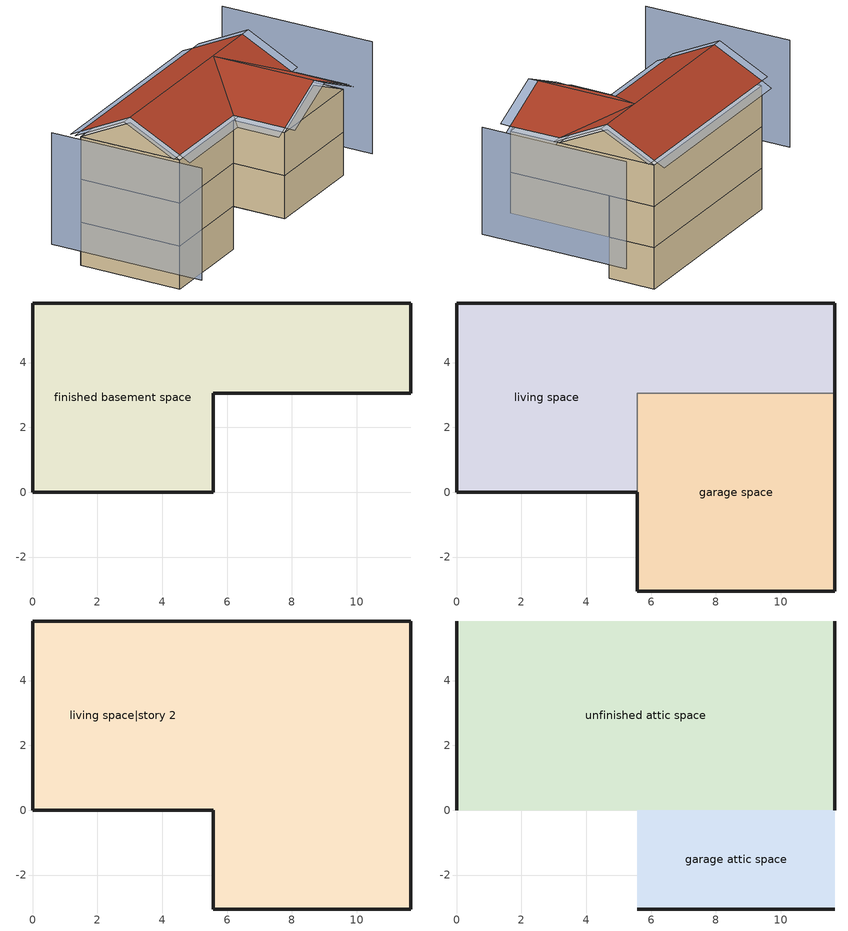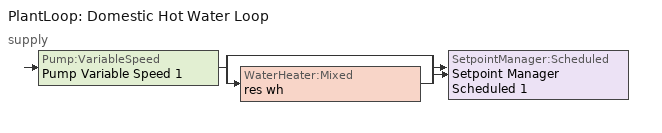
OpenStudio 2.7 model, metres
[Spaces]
finished basement space
 floor foundation: 0,0 0,5.84 11.67,5.84 11.67,3.05 5.58,3.05 5.58,0 z-2.44
 wall foundation: 0,5.84 0,0 5.58,0 5.58,3.05 11.67,3.05 11.67,5.84 0,5.84 z-2.44:0
garage space
 floor foundation: 5.58,-3.05 5.58,3.05 11.67,3.05 11.67,-3.05 z0
 wall outside: 5.58,0 5.58,-3.05 11.67,-3.05 11.67,3.05 z0:2.44
 wall to living space: 11.67,3.05 5.58,3.05 5.58,0 z0:2.44
living space
 floor to finished basement space: 0,0 0,5.84 11.67,5.84 11.67,3.05 5.58,3.05 5.58,0 z0
 wall outside: 11.67,3.05 11.67,5.84 0,5.84 0,0 5.58,0 z0:2.44
living space|story 2
 floor to garage space: 11.67,3.05 11.67,-3.05 5.58,-3.05 5.58,3.05 z2.44
 floor to living space: 11.67,5.84 11.67,3.05 5.58,3.05 5.58,0 0,0 0,5.84 z2.44
 wall outside: 0,5.84 0,0 5.58,0 5.58,-3.05 11.67,-3.05 11.67,5.84 0,5.84 z2.44:4.88
unfinished attic space
 floor to living space|story 2: 11.67,5.84 11.67,0 0,0 0,5.84 z4.88
 wall outside: 0,2.92,6.34 0,5.84,4.88 0,0,4.88; 11.67,2.92,6.34 11.67,0,4.88 11.67,5.84,4.88
 roof outside: 0,2.92,6.64 11.67,2.92,6.64 11.67,5.84,5.18 0,5.84,5.18; 0,2.92,6.64 0,0,5.18 5.58,0,5.18 8.62,2.9,6.63 11.67,0,5.18 11.67,2.92,6.64
garage attic space
 floor to living space|story 2: 5.58,-3.05 5.58,0 11.67,0 11.67,-3.05 z4.88
 wall outside: 5.58,-3.05,4.88 11.67,-3.05,4.88 8.62,-3.05,6.33
 roof outside: 5.58,0,5.17 5.58,-3.05,5.17 8.62,-3.05,6.62 8.62,2.9,6.62; 11.67,0,5.17 8.62,2.9,6.62 8.62,-3.05,6.62 11.67,-3.05,5.17
shading: -3.05,5.84 -3.05,-3.05 / 14.72,-3.05 14.72,5.84 z0:6.34; -0.61,5.84,5.18 -0.61,2.92,6.64 0,2.92,6.64 0,5.84,5.18; 12.28,2.92,6.64 12.28,5.84,5.18 11.67,5.84,5.18 11.67,2.92,6.64; 11.67,6.45,4.88 0,6.45,4.88 0,5.84,5.18 11.67,5.84,5.18; 4.97,0,4.88 4.97,-3.05,4.88 5.58,-3.05,5.17 5.58,0,5.17; 5.58,-3.66,5.17 8.62,-3.66,6.62 8.62,-3.05,6.62 5.58,-3.05,5.17; 12.28,-3.05,4.88 12.28,0,4.88 11.67,0,5.17 11.67,-3.05,5.17; 8.62,-3.66,6.62 11.67,-3.66,5.17 11.67,-3.05,5.17 8.62,-3.05,6.62; -0.61,2.92,6.64 -0.61,0,5.18 0,0,5.18 0,2.92,6.64; 0,-0.61,4.88 5.58,-0.61,4.88 5.58,0,5.18 0,0,5.18; 12.28,0,5.18 12.28,2.92,6.64 11.67,2.92,6.64 11.67,0,5.18
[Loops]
PlantLoop 'Domestic Hot Water Loop'
 supply: Pump:VariableSpeed 'Pump Variable Speed 1' > split
  | bypass
  | WaterHeater:Mixed 'res wh'
  join > SetpointManager:Scheduled 'Setpoint Manager Scheduled 1'
[Building]
Building 1: North Axis {deg}=90; Standards Number of Stories=3; Standards Number of Above Ground Stories=2; Standards Building Type=singlefamilydetached; Standards Number of Living Units=1
[Site]
Denver Intl Ap_CO_USA: Latitude {deg}=39.83; Longitude {deg}=-104.65; Time Zone {hr}=-7; Elevation {m}=1650
[ClimateZones]
Climate Zone Institution Name 2=Building America; Climate Zone Document Year 2=0; Climate Zone Value 2=Cold
[Site:WaterMainsTemperature]
Calculation Method=Correlation; Annual Average Outdoor Air Temperature {C}=10.8753; Maximum Difference In Monthly Average Outdoor Air Temperatures {deltaC}=23.1524
[Site:GroundTemperature:Deep]
10.8753, 10.8753, 10.8753, 10.8753, 10.8753, 10.8753, 10.8753, 10.8753, 10.8753, 10.8753, 10.8753, 10.8753
[Material]
EMPD dummy: Roughness=Rough; Thickness {m}=0.001; Conductivity {W/m-K}=0.1; Density {kg/m3}=100; Specific Heat {J/kg-K}=100; Thermal Absorptance=0.9; Solar Absorptance=0.5; Visible Absorptance=0.1
[MaterialProperty:MoisturePenetrationDepth:Settings]
Material=EMPD dummy; Water Vapor Diffusion Resistance Factor=500; Moisture Equation Coefficient a=0.0069; Moisture Equation Coefficient b=0.9066; Moisture Equation Coefficient c=0.0404; Moisture Equation Coefficient d=22.1121; Surface Layer Penetration Depth {m}=0.1; Deep Layer Penetration Depth {m}=0; Coating Layer Thickness {m}=0; Coating Layer Water Vapor Diffusion Resistance Factor=0
[Construction]
EMPD dummy: EMPD dummy
[ThermalZone] Use Ideal Air Loads=No
living zone; garage zone; unfinished attic zone; finished basement zone
[Sizing:Zone] Zone Cooling Design Supply Air Temperature Input Method=SupplyAirTemperature; Zone Cooling Design Supply Air Temperature {C}=14; Zone Cooling Design Supply Air Temperature Difference {deltaC}=11.11; Zone Heating Design Supply Air Temperature Input Method=SupplyAirTemperature; Zone Heating Design Supply Air Temperature {C}=40; Zone Heating Design Supply Air Temperature Difference {deltaC}=11.11; Zone Cooling Design Supply Air Humidity Ratio {kg-H2O/kg-air}=0.0085; Zone Heating Design Supply Air Humidity Ratio {kg-H2O/kg-air}=0.008; Cooling Design Air Flow Method=DesignDay; Heating Design Air Flow Method=DesignDay; Account for Dedicated Outdoor Air System=No; Dedicated Outdoor Air System Control Strategy=NeutralSupplyAir; Dedicated Outdoor Air Low Setpoint Temperature for Design {C}=autosize; Dedicated Outdoor Air High Setpoint Temperature for Design {C}=autosize
living zone; garage zone; unfinished attic zone; finished basement zone
[Space]
Name | Space Type | Thermal Zone | Building Unit
garage space | Space Type 1 | garage zone
living space; living space|story 2 | Space Type 2 | living zone | unit 1
unfinished attic space; garage attic space | Space Type 3 | unfinished attic zone
finished basement space | Space Type 4 | finished basement zone | unit 1
[SpaceType]
Name | Standards Space Type
Space Type 1 | garage
Space Type 2 | living
Space Type 3 | unfinished attic
Space Type 4 | finished basement
[BuildingUnit]
unit 1: Building Unit Type=Residential
[People:Definition] Number of People Calculation Method=People; Fraction Radiant=0.319734; Sensible Heat Fraction=0.573; Carbon Dioxide Generation Rate {m3/s-W}=0; Enable ASHRAE 55 Comfort Warnings=No; Mean Radiant Temperature Calculation Type=ZoneAveraged
Name | Number of People {people}
residential occupants|living space|story 2 | 1.232
residential occupants|finished basement space; residential occupants|living space | 0.704
[People] Number of People Schedule=residential occupants schedule; Activity Level Schedule=Schedule Ruleset 1; Multiplier=1
Name | People Definition | Space or SpaceType
residential occupants|living space|story 2 | residential occupants|living space|story 2 | living space|story 2
residential occupants|finished basement space | residential occupants|finished basement space | finished basement space
residential occupants|living space | residential occupants|living space | living space
[InternalMass:Definition] Construction=EMPD dummy; Design Level Calculation Method=SurfaceArea
Name | Surface Area {m2}
EMPD dummy garage attic space | 18.5806
EMPD dummy garage space | 37.1612
EMPD dummy unfinished attic space | 68.1289
[InternalMass] Multiplier=1
Name | Internal Mass Definition | Space or SpaceType
EMPD dummy garage attic space | EMPD dummy garage attic space | garage attic space
EMPD dummy garage space | EMPD dummy garage space | garage space
EMPD dummy unfinished attic space | EMPD dummy unfinished attic space | unfinished attic space
[PlantLoop]
Domestic Hot Water Loop: Glycol Concentration=0; Maximum Loop Flow Rate {m3/s}=0.01; Plant Loop Volume {m3}=0.003; Load Distribution Scheme=Optimal
[Sizing:Plant]
Domestic Hot Water Loop: Loop Type=Heating; Design Loop Exit Temperature {C}=52.6667; Loop Design Temperature Difference {deltaC}=5.55556; Sizing Option=NonCoincident; Zone Timesteps in Averaging Window=1; Coincident Sizing Factor Mode=None
[Pump:VariableSpeed]
Pump Variable Speed 1: Rated Flow Rate {m3/s}=0.01; Rated Pump Head {Pa}=1; Rated Power Consumption {W}=0; Motor Efficiency=1; Fraction of Motor Inefficiencies to Fluid Stream=0; Coefficient 1 of the Part Load Performance Curve=0; Coefficient 2 of the Part Load Performance Curve=1; Coefficient 3 of the Part Load Performance Curve=0; Coefficient 4 of the Part Load Performance Curve=0; Pump Control Type=Intermittent; Skin Loss Radiative Fraction=0.5; Design Power Sizing Method=PowerPerFlowPerPressure; Design Electric Power per Unit Flow Rate {W/(m3/s)}=348701.1; Design Shaft Power per Unit Flow Rate per Unit Head {W-s/m3-Pa}=1.28205; Design Minimum Flow Rate Fraction=0
[SetpointManager:Scheduled]
Setpoint Manager Scheduled 1: Control Variable=Temperature; Schedule=dhw temp
[WaterHeater:Mixed]
res wh: Tank Volume {m3}=0.143846; Setpoint Temperature Schedule=WH Setpoint Temp; Deadband Temperature Difference {deltaC}=2; Maximum Temperature Limit {C}=99; Heater Control Type=Cycle; Heater Maximum Capacity {W}=11722.8; Heater Minimum Capacity {W}=0; Heater Fuel Type=NaturalGas; Heater Thermal Efficiency=0.773298; Off Cycle Parasitic Fuel Consumption Rate {W}=0; Off Cycle Parasitic Fuel Type=Electricity; Off Cycle Parasitic Heat Fraction to Tank=0; On Cycle Parasitic Fuel Consumption Rate {W}=0; On Cycle Parasitic Fuel Type=Electricity; On Cycle Parasitic Heat Fraction to Tank=0; Ambient Temperature Indicator=ThermalZone; Ambient Temperature Thermal Zone=finished basement zone; Off Cycle Loss Coefficient to Ambient Temperature {W/K}=4.15693; Off Cycle Loss Fraction to Thermal Zone=0.64; On Cycle Loss Coefficient to Ambient Temperature {W/K}=4.15693; On Cycle Loss Fraction to Thermal Zone=1; Use Side Effectiveness=1; Source Side Effectiveness=1; Use Side Design Flow Rate {m3/s}=autosize; Source Side Design Flow Rate {m3/s}=autosize; Indirect Water Heating Recovery Time {hr}=1.5; Source Side Flow Control Mode=IndirectHeatPrimarySetpoint
[Schedule:Ruleset]
Name | Default Day Schedule
residential occupants schedule | Schedule Day 1
Schedule Ruleset 1 | Schedule Day 2
[Schedule:Day]
Schedule Day 1: 24, 0, 0
residential occupants schedule allday1; residential occupants schedule allday2; residential occupants schedule allday3; residential occupants schedule allday4; residential occupants schedule allday5; residential occupants schedule allday6; residential occupants schedule allday7; residential occupants schedule allday8; residential occupants schedule allday9; residential occupants schedule allday10; residential occupants schedule allday11; residential occupants schedule allday12: 7, 0, 1, 8, 0, 0.88, 9, 0, 0.41, 16, 0, 0.24, 17, 0, 0.29, 18, 0, 0.55, 21, 0, 0.9, 24, 0, 1
Schedule Day 2: 24, 0, 112.539
[Schedule:Rule] Schedule Ruleset=residential occupants schedule; Apply Sunday=Yes; Apply Monday=Yes; Apply Tuesday=Yes; Apply Wednesday=Yes; Apply Thursday=Yes; Apply Friday=Yes; Apply Saturday=Yes; Date Specification Type=DateRange; Start Day=1
Name | Rule Order | Day Schedule | Start Month | End Month | End Day
residential occupants schedule allday ruleset1 | 11 | residential occupants schedule allday1 | 1 | 1 | 31
residential occupants schedule allday ruleset2 | 10 | residential occupants schedule allday2 | 2 | 2 | 28
residential occupants schedule allday ruleset3 | 9 | residential occupants schedule allday3 | 3 | 3 | 31
residential occupants schedule allday ruleset4 | 8 | residential occupants schedule allday4 | 4 | 4 | 30
residential occupants schedule allday ruleset5 | 7 | residential occupants schedule allday5 | 5 | 5 | 31
residential occupants schedule allday ruleset6 | 6 | residential occupants schedule allday6 | 6 | 6 | 30
residential occupants schedule allday ruleset7 | 5 | residential occupants schedule allday7 | 7 | 7 | 31
residential occupants schedule allday ruleset8 | 4 | residential occupants schedule allday8 | 8 | 8 | 31
residential occupants schedule allday ruleset9 | 3 | residential occupants schedule allday9 | 9 | 9 | 30
residential occupants schedule allday ruleset10 | 2 | residential occupants schedule allday10 | 10 | 10 | 31
residential occupants schedule allday ruleset11 | 1 | residential occupants schedule allday11 | 11 | 11 | 30
residential occupants schedule allday ruleset12 | 0 | residential occupants schedule allday12 | 12 | 12 | 31
[Schedule:Constant] Value=52.6667
dhw temp; WH Setpoint Temp
